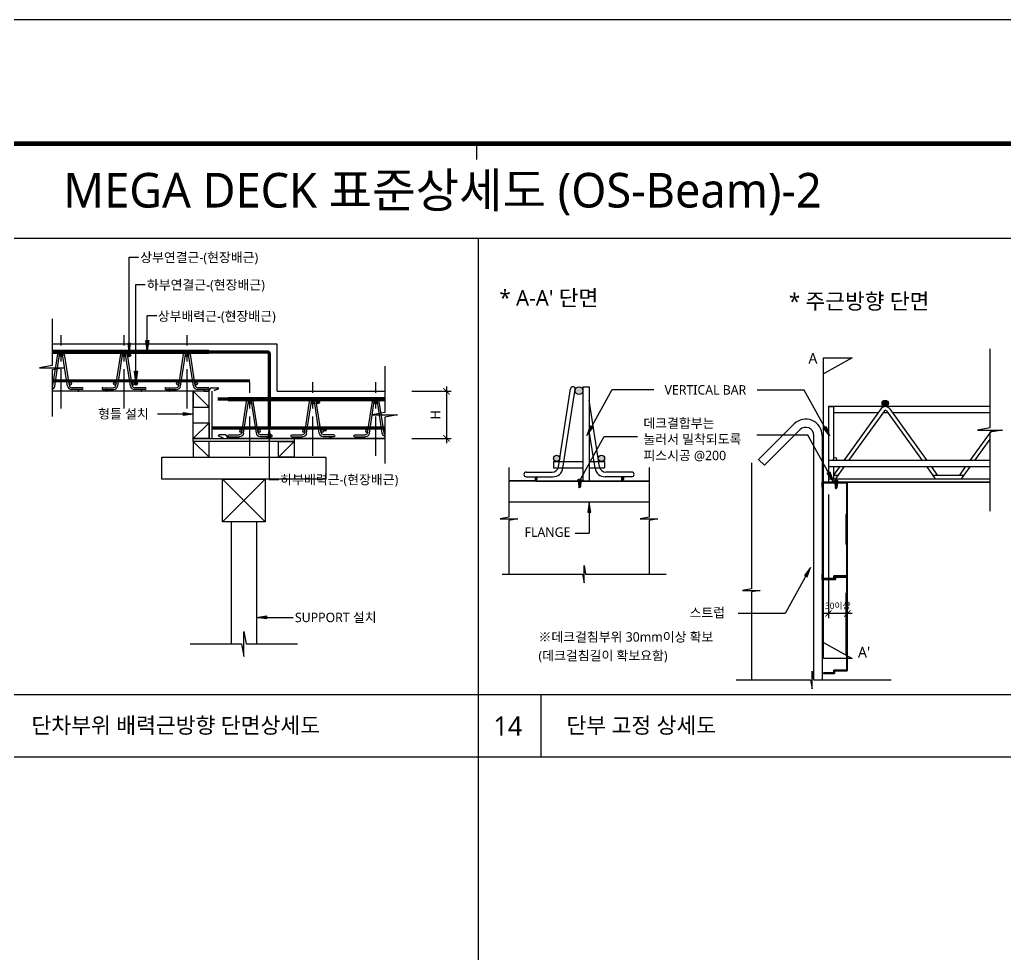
# Model space of a CAD drawing. Extents: x 10983 to 44623, y -18406 to 11294.
# Drawn here: x 21937 to 25069, y -15436 to -12466 of the extents above; entities that cross this region are included whole.
import ezdxf
from ezdxf.enums import TextEntityAlignment as Align

# ---------------------------------------------------------------- set-up
doc = ezdxf.new("R2010")
doc.units = 0
doc.header["$LTSCALE"] = 100
doc.header["$MEASUREMENT"] = 0
doc.header["$PDMODE"] = 3
doc.header["$PDSIZE"] = 10
doc.linetypes.add('CEN', pattern=[62, 60, -1, 0, -1])
doc.linetypes.add('CENTERX2', pattern=[4, 2.5, -0.5, 0.5, -0.5])
doc.layers.get('0').update_dxf_attribs({"linetype": 'CONTINUOUS'})
doc.layers.get('Defpoints').update_dxf_attribs({"color": 165, "linetype": 'CONTINUOUS'})
for name, color, linetype in [('-비콘 단부', 7, 'CONTINUOUS'), ('-상부연결근', 4, 'CONTINUOUS'), ('-하부배력근', 3, 'CONTINUOUS'), ('-하부연결근', 4, 'CONTINUOUS'), ('0-TEXT', 3, 'CONTINUOUS'), ('DECK-CEN', 1, 'CEN'), ('DECK-CON', 2, 'CONTINUOUS'), ('DECK-DIM', 255, 'CONTINUOUS'), ('DECK-LATTICE', 7, 'CONTINUOUS'), ('DECK-MAIN BAR', 2, 'CONTINUOUS'), ('DECK-PG', 4, 'CONTINUOUS'), ('DECK-RC', 251, 'CONTINUOUS'), ('DECK-RC(ETC)', 252, 'CONTINUOUS'), ('DECK-TABLE', 7, 'CONTINUOUS'), ('DECK-TEXT', 7, 'CONTINUOUS'), ('DECK-TITLE TEXT', 3, 'CONTINUOUS'), ('DECK-TRANS', 3, 'CONTINUOUS'), ('form', 7, 'CONTINUOUS'), ('m8 볼트', 120, 'CONTINUOUS')]:
    doc.layers.add(name, color=color, linetype=linetype)
doc.styles.add('SY Panel', font='malgun.ttf')
doc.styles.add('VICON TEXT', font='malgun.ttf')
doc.styles.add('XR-FORM$0$맑은고딕', font='malgun.ttf')
doc.dimstyles.new('STDECK-DIM', dxfattribs={"dimtxt": 35, "dimasz": 20, "dimexe": 15, "dimexo": 40, "dimgap": 10, "dimtad": 1, "dimdec": 0, "dimtxsty": 'SY Panel', "dimblk": 'ARCHTICK', "dimcen": 2.5, "dimdle": 15, "dimclrd": 7, "dimclre": 7, "dimclrt": 6, "dimadec": 0, "dimazin": 0, "dimtfac": 1, "dimtdec": 0, "dimtmove": 0, "dimatfit": 3, "dimldrblk": 'ARCHTICK', "dimfxl": 1, "dimarcsym": 0})

# ---------------------------------------------------------------- blocks, each defined once
blk = doc.blocks.new('_ArchTick')
at = {"color": 0, "linetype": 'ByBlock', "const_width": 0.15}
blk.add_lwpolyline([(-0.5, -0.5), (0.5, 0.5)], dxfattribs=at)
blk = doc.blocks.new('*D568')
at = {"layer": 'DECK-DIM', "color": 7, "linetype": 'ByBlock', "lineweight": -2}
for p, q in [((24506.5, -13975.6), (24506.5, -14368)), ((24566.5, -13998.8), (24566.5, -14368)), ((24581.5, -14353), (24491.5, -14353))]:
    blk.add_line(p, q, dxfattribs=at)
at = {"layer": 'Defpoints', "color": 0, "ltscale": 0.5}
for p in [(24506.5, -13935.6), (24566.5, -13958.8), (24506.5, -14353)]:
    blk.add_point(p, dxfattribs=at)
at = {"layer": 'DECK-DIM', "color": 7, "lineweight": -2, "ltscale": 0.5, "xscale": 20, "yscale": 20, "zscale": 20, "rotation": 180}
blk.add_blockref('_ArchTick', (24506.5, -14353), dxfattribs=at)
at = {"layer": 'DECK-DIM', "color": 7, "lineweight": -2, "ltscale": 0.5, "xscale": 20, "yscale": 20, "zscale": 20}
blk.add_blockref('_ArchTick', (24566.5, -14353), dxfattribs=at)
at = {"layer": 'DECK-DIM', "color": 6, "ltscale": 0.5, "insert": (24536.5, -14329.9), "char_height": 35, "attachment_point": 5, "style": 'SY Panel'}
blk.add_mtext('{\\H0.57143x;30이상}', dxfattribs=at)
blk = doc.blocks.new('OC1-150')
at = {"color": 7}
for p, q in [((48, 154), (8, 154)), ((8, 146), (9, 146)), ((10, 0), (10, 1))]:
    blk.add_line(p, q, dxfattribs=at)
at = {"color": 7, "lineweight": 35, "ltscale": 0.2175}
for p, q in [((8, 146), (8, 154)), ((9, 146), (9, 153))]:
    blk.add_line(p, q, dxfattribs=at)
at = {"color": 7, "lineweight": 35}
for p, q in [((47, 153), (9, 153)), ((47, 5), (47, 153)), ((48, 4), (48, 154)), ((46, 102), (46, 56)), ((47, 54), (47, 104)), ((10, 1), (26.5, 1)), ((10, 0), (27.5, 0))]:
    blk.add_line(p, q, dxfattribs=at)
at = {"color": 7, "lineweight": 35, "ltscale": 0.055902}
for p, q in [((46, 102), (47, 104)), ((47, 54), (46, 56))]:
    blk.add_line(p, q, dxfattribs=at)
at = {"color": 7, "lineweight": 35, "ltscale": 0.16}
for p, q in [((26.5, 5), (47, 5)), ((27.5, 4), (48, 4))]:
    blk.add_line(p, q, dxfattribs=at)
at = {"color": 7, "lineweight": 35, "ltscale": 0.085}
for p, q in [((26.5, 1), (26.5, 5)), ((27.5, 0), (27.5, 4))]:
    blk.add_line(p, q, dxfattribs=at)
blk = doc.blocks.new('OC9-150')
at = {"color": 7, "lineweight": 35}
for p, q in [((0, 38), (0, 20.5)), ((1, 38), (1, 21.5)), ((154, 0), (4, 0)), ((153, 1), (5, 1)), ((29, 1), (129, 1)), ((31, 2), (127, 2)), ((41, 1), (121, 1))]:
    blk.add_line(p, q, dxfattribs=at)
at = {"color": 7}
blk.add_line((1, 38), (0, 38), dxfattribs=at)
at = {"color": 7, "lineweight": 35, "ltscale": 0.435001}
for p, q in [((149, 40), (149, 18.5)), ((150, 39), (150, 19.5))]:
    blk.add_line(p, q, dxfattribs=at)
at = {"color": 7, "lineweight": 35, "ltscale": 0.2175}
for p, q in [((157, 40), (149, 40)), ((157, 39), (150, 39))]:
    blk.add_line(p, q, dxfattribs=at)
at = {"color": 7, "lineweight": 35, "ltscale": 0.025}
blk.add_line((157, 39), (157, 40), dxfattribs=at)
at = {"color": 7, "lineweight": 35, "ltscale": 0.085}
for p, q in [((4, 20.5), (0, 20.5)), ((5, 21.5), (1, 21.5))]:
    blk.add_line(p, q, dxfattribs=at)
at = {"color": 7, "lineweight": 35, "ltscale": 0.16}
for p, q in [((4, 20.5), (4, 0)), ((5, 21.5), (5, 1))]:
    blk.add_line(p, q, dxfattribs=at)
at = {"color": 7, "lineweight": 35, "ltscale": 0.06}
for p, q in [((153, 18.5), (149, 18.5)), ((154, 19.5), (150, 19.5))]:
    blk.add_line(p, q, dxfattribs=at)
at = {"color": 7, "lineweight": 35, "ltscale": 0.210001}
for p, q in [((153, 18.5), (153, 1)), ((154, 19.5), (154, 0))]:
    blk.add_line(p, q, dxfattribs=at)
at = {"color": 7, "lineweight": 35, "ltscale": 0.055902}
for p, q in [((31, 2), (29, 1)), ((129, 1), (127, 2))]:
    blk.add_line(p, q, dxfattribs=at)
blk = doc.blocks.new('*D569')
at = {"layer": 'DECK-DIM', "color": 7, "lineweight": -2}
for p, q in [((23183, -13646.9), (23308, -13646.9)), ((23293, -13631.9), (23293, -13811.9)), ((23183, -13796.9), (23308, -13796.9))]:
    blk.add_line(p, q, dxfattribs=at)
at = {"layer": 'Defpoints', "color": 0, "ltscale": 0.5}
for p in [(23143, -13646.9), (23143, -13796.9), (23293, -13796.9)]:
    blk.add_point(p, dxfattribs=at)
at = {"layer": 'DECK-DIM', "color": 7, "lineweight": -2, "ltscale": 0.5, "xscale": 20, "yscale": 20, "zscale": 20}
for p, rotation in [((23293, -13646.9), 90), ((23293, -13796.9), 270)]:
    blk.add_blockref('_ArchTick', p, dxfattribs=dict(at, rotation=rotation))
at = {"layer": 'DECK-DIM', "color": 6, "ltscale": 0.5, "insert": (23258, -13721.9), "char_height": 30, "attachment_point": 5, "rotation": 90, "style": 'SY Panel'}
blk.add_mtext('H', dxfattribs=at)
blk = doc.blocks.new('TG8')
at = {"layer": 'DECK-MAIN BAR'}
h = blk.add_hatch(color=256, dxfattribs=at)
h.dxf.hatch_style = 1
h.paths.add_polyline_path([(17620.3, 14997.2, 1), (17628.3, 14997.2, 1)])
h.paths.add_polyline_path([(17600, 15088.2, 1), (17590, 15088.2, 1)])
edge = h.paths.add_edge_path()
edge.add_line((17566.5, 15001.1), (17566.5, 14993.3))
edge.add_arc((17565.7, 14997.2), 4, 281.5161, 438.4839)
h = blk.add_hatch(color=256, dxfattribs=at)
h.dxf.hatch_style = 1
h.paths.add_polyline_path([(17820.3, 14997.2, 1), (17828.3, 14997.2, 1)])
h.paths.add_polyline_path([(17761.7, 14997.2, 1), (17769.7, 14997.2, 1)])
h.paths.add_polyline_path([(17800, 15088.2, 1), (17790, 15088.2, 1)])
h = blk.add_hatch(color=256, dxfattribs=at)
h.dxf.hatch_style = 1
h.paths.add_polyline_path([(18020.3, 14997.2, 1), (18028.3, 14997.2, 1)])
h.paths.add_polyline_path([(17961.7, 14997.2, 1), (17969.7, 14997.2, 1)])
h.paths.add_polyline_path([(18000, 15088.2, 1), (17990, 15088.2, 1)])
at = {"layer": 'DECK-CEN', "linetype": 'CENTERX2', "ltscale": 0.5}
for p, q in [((17595, 14918.3), (17595, 15151.8)), ((17795, 14918.3), (17795, 15151.8)), ((17995, 14918.3), (17995, 15151.8))]:
    blk.add_line(p, q, dxfattribs=at)
at = {"layer": 'DECK-LATTICE', "ltscale": 0.5}
for p, q in [((18064.4, 15103.2), (17566.5, 15103.2)), ((18064.4, 15093.2), (17566.5, 15093.2)), ((17568.9, 14991.4), (17584.3, 15090.7)), ((17574.7, 14989.7), (17590.2, 15090.1)), ((17615.3, 14989.7), (17599.8, 15090.1)), ((17621.1, 14991.4), (17605.7, 15090.7)), ((17768.9, 14991.4), (17784.3, 15090.7)), ((17774.7, 14989.7), (17790.2, 15090.1)), ((17815.3, 14989.7), (17799.8, 15090.1)), ((17821.1, 14991.4), (17805.7, 15090.7)), ((17968.9, 14991.4), (17984.3, 15090.7)), ((17974.7, 14989.7), (17990.2, 15090.1)), ((18015.3, 14989.7), (17999.8, 15090.1)), ((18021.1, 14991.4), (18005.7, 15090.7)), ((17662, 14978.7), (17628.2, 14978.7)), ((17662, 14984.7), (17629.1, 14984.7)), ((17728, 14984.7), (17761, 14984.7)), ((17728, 14978.7), (17761.8, 14978.7)), ((17862, 14978.7), (17828.2, 14978.7)), ((17862, 14984.7), (17829.1, 14984.7)), ((17928, 14984.7), (17961, 14984.7)), ((17928, 14978.7), (17961.8, 14978.7)), ((18062, 14978.7), (18028.2, 14978.7)), ((18062, 14984.7), (18029.1, 14984.7))]:
    blk.add_line(p, q, dxfattribs=at)
for centre, radius, start, end in [((17587.2, 15090.2), 3.01, 349.5852, 169.9415), ((17602.8, 15090.2), 3.01, 10.0585, 190.4148), ((17787.2, 15090.2), 3.01, 349.5852, 169.9415), ((17802.8, 15090.2), 3.01, 10.0585, 190.4148), ((17987.2, 15090.2), 3.01, 349.5852, 169.9415), ((18002.8, 15090.2), 3.01, 10.0585, 190.4148), ((17561, 14992.7), 8, 314.1038, 351.1777), ((17561.8, 14991.7), 13, 291.2463, 351.1777), ((17628.2, 14991.7), 13, 188.8223, 270), ((17629.1, 14992.7), 8, 188.8223, 270), ((17662, 14981.7), 3, 270, 90), ((17728, 14981.7), 3, 90, 270), ((17761, 14992.7), 8, 270, 351.1777), ((17761.8, 14991.7), 13, 270, 351.1777), ((17828.2, 14991.7), 13, 188.8223, 270), ((17829.1, 14992.7), 8, 188.8223, 270), ((17862, 14981.7), 3, 270, 90), ((17928, 14981.7), 3, 90, 270), ((17961, 14992.7), 8, 270, 351.1777), ((17961.8, 14991.7), 13, 270, 351.1777), ((18028.2, 14991.7), 13, 188.8223, 270), ((18029.1, 14992.7), 8, 188.8223, 270), ((18062, 14981.7), 3, 270, 90)]:
    blk.add_arc(centre, radius, start, end, dxfattribs=at)
at = {"layer": 'DECK-MAIN BAR', "ltscale": 0.5}
for centre, radius in [((17595, 15088.2), 5), ((17795, 15088.2), 5), ((17995, 15088.2), 5), ((17624.3, 14997.2), 4), ((17765.7, 14997.2), 4), ((17824.3, 14997.2), 4), ((17965.7, 14997.2), 4), ((18024.3, 14997.2), 4)]:
    blk.add_circle(centre, radius, dxfattribs=at)
blk.add_arc((17565.7, 14997.2), 4, 281.5161, 78.4839, dxfattribs=at)
at = {"layer": 'DECK-PG', "ltscale": 0.5}
for p, q in [((17649.3, 14973.7), (17566.5, 14973.7)), ((17649.5, 14973.2), (17566.5, 14973.2)), ((17739.5, 14973.2), (17650.5, 14973.2)), ((17739.3, 14973.7), (17650.8, 14973.7)), ((17849.5, 14973.2), (17740.5, 14973.2)), ((17849.3, 14973.7), (17740.8, 14973.7)), ((17939.5, 14973.2), (17850.5, 14973.2)), ((17939.3, 14973.7), (17850.8, 14973.7)), ((18049.5, 14973.2), (17940.5, 14973.2)), ((18049.3, 14973.7), (17940.8, 14973.7))]:
    blk.add_line(p, q, dxfattribs=at)
at = {"layer": 'DECK-PG'}
for p, q in [((17648.5, 14977.7), (17648.5, 14975.2)), ((17649, 14975.2), (17649, 14977.7)), ((17649.5, 14977.7), (17649.5, 14973.9)), ((17649.5, 14975.2), (17649.5, 14977.2)), ((17650, 14977.7), (17650, 14973.7)), ((17650.5, 14973.9), (17650.5, 14977.7)), ((17738.5, 14977.7), (17738.5, 14975.2)), ((17739, 14975.2), (17739, 14977.7)), ((17739.5, 14977.7), (17739.5, 14973.9)), ((17739.5, 14975.2), (17739.5, 14977.2)), ((17740, 14977.7), (17740, 14973.7)), ((17740.5, 14973.9), (17740.5, 14977.7)), ((17848.5, 14977.7), (17848.5, 14975.2)), ((17849, 14975.2), (17849, 14977.7)), ((17849.5, 14977.7), (17849.5, 14973.9)), ((17849.5, 14975.2), (17849.5, 14977.2)), ((17850, 14977.7), (17850, 14973.7)), ((17850.5, 14973.9), (17850.5, 14977.7)), ((17938.5, 14977.7), (17938.5, 14975.2)), ((17939, 14975.2), (17939, 14977.7)), ((17939.5, 14977.7), (17939.5, 14973.9)), ((17939.5, 14975.2), (17939.5, 14977.2)), ((17940, 14977.7), (17940, 14973.7)), ((17940.5, 14973.9), (17940.5, 14977.7)), ((18048.5, 14977.7), (18048.5, 14975.2)), ((18049, 14975.2), (18049, 14977.7)), ((18049.5, 14977.7), (18049.5, 14973.9)), ((18049.5, 14975.2), (18049.5, 14977.2)), ((18050, 14977.7), (18050, 14973.7)), ((18050.5, 14973.9), (18050.5, 14977.7)), ((18050.5, 14973.2), (18064.4, 14973.2)), ((18050.8, 14973.7), (18064.4, 14973.7)), ((18065.4, 14974.2), (18070.6, 14983.9)), ((18065.8, 14974), (18071.1, 14983.7)), ((18071.9, 14984.7), (18092.6, 14984.7)), ((18071.9, 14984.2), (18092.6, 14984.2)), ((18093.3, 14980.4), (18079.9, 14975.5)), ((18093.1, 14980.3), (18079.9, 14975.5)), ((18093.4, 14979.9), (18080.1, 14975))]:
    blk.add_line(p, q, dxfattribs=at)
for centre, radius, start, end in [((17649.5, 14977.7), 1, 0, 180), ((17649.5, 14977.7), 1, 0, 180), ((17649, 14975.2), 0.5, 180, 0), ((17649.5, 14977.7), 0.5, 0, 180), ((17649.3, 14973.9), 0.25, 270, 0), ((17649.5, 14973.7), 0.5, 270, 0), ((17650.5, 14973.7), 0.5, 180, 270), ((17650.8, 14973.9), 0.25, 180, 270), ((17739.5, 14977.7), 1, 0, 180), ((17739.5, 14977.7), 1, 0, 180), ((17739, 14975.2), 0.5, 180, 0), ((17739.5, 14977.7), 0.5, 0, 180), ((17739.3, 14973.9), 0.25, 270, 0), ((17739.5, 14973.7), 0.5, 270, 0), ((17740.5, 14973.7), 0.5, 180, 270), ((17740.8, 14973.9), 0.25, 180, 270), ((17849.5, 14977.7), 1, 0, 180), ((17849.5, 14977.7), 1, 0, 180), ((17849, 14975.2), 0.5, 180, 0), ((17849.5, 14977.7), 0.5, 0, 180), ((17849.3, 14973.9), 0.25, 270, 0), ((17849.5, 14973.7), 0.5, 270, 0), ((17850.5, 14973.7), 0.5, 180, 270), ((17850.8, 14973.9), 0.25, 180, 270), ((17939.5, 14977.7), 1, 0, 180), ((17939.5, 14977.7), 1, 0, 180), ((17939, 14975.2), 0.5, 180, 0), ((17939.5, 14977.7), 0.5, 0, 180), ((17939.3, 14973.9), 0.25, 270, 0), ((17939.5, 14973.7), 0.5, 270, 0), ((17940.5, 14973.7), 0.5, 180, 270), ((17940.8, 14973.9), 0.25, 180, 270), ((18049.5, 14977.7), 1, 0, 180), ((18049.5, 14977.7), 1, 0, 180), ((18049, 14975.2), 0.5, 180, 0), ((18049.5, 14977.7), 0.5, 0, 180), ((18049.3, 14973.9), 0.25, 270, 0), ((18049.5, 14973.7), 0.5, 270, 0), ((18050.5, 14973.7), 0.5, 180, 270), ((18050.8, 14973.9), 0.25, 180, 270), ((18064.4, 14974.7), 1.05, 270, 331.3895), ((18064.4, 14974.7), 1.55, 270, 331.3895), ((18071.9, 14983.2), 1.46, 90, 151.3895), ((18071.9, 14983.2), 0.955, 90, 151.3895), ((18092.6, 14982.2), 2.46, 290, 90), ((18092.6, 14982.2), 1.96, 290, 90)]:
    blk.add_arc(centre, radius, start, end, dxfattribs=at)

msp = doc.modelspace()

# ---------------------------------------------------------------- hatches: boundary and pattern name
at = {"layer": '-상부연결근', "linetype": 'ByBlock'}
h = msp.add_hatch(color=0, dxfattribs=at)
h.paths.add_polyline_path([(22289.3, -13495.8), (22284.6, -13495.8), (22284.6, -13527.2)])
h.paths.add_polyline_path([(22284.6, -13495.8), (22279.9, -13495.8), (22284.6, -13527.2)])
at = {"layer": '-상부연결근'}
h = msp.add_hatch(color=256, dxfattribs=at)
h.dxf.hatch_style = 1
h.paths.add_polyline_path([(22289.6, -13532.2, 1), (22279.6, -13532.2, 1)])
h = msp.add_hatch(color=256, dxfattribs=at)
h.dxf.hatch_style = 1
h.paths.add_polyline_path([(22889.6, -13681.9, 1), (22879.6, -13681.9, 1)])
at = {"layer": '-하부배력근', "linetype": 'ByBlock'}
h = msp.add_hatch(color=0, dxfattribs=at)
h.paths.add_polyline_path([(22725.1, -13795.3), (22729.8, -13795.3), (22729.8, -13763.9)])
h.paths.add_polyline_path([(22729.8, -13795.3), (22734.5, -13795.3), (22729.8, -13763.9)])
at = {"layer": '-하부연결근', "linetype": 'ByBlock'}
h = msp.add_hatch(color=0, dxfattribs=at)
h.paths.add_polyline_path([(22305.9, -13614.2), (22305.9, -13582.8), (22301.2, -13582.8)])
h.paths.add_polyline_path([(22305.9, -13614.2), (22310.6, -13582.8), (22305.9, -13582.8)])
at = {"layer": '-하부연결근'}
h = msp.add_hatch(color=256, dxfattribs=at)
h.dxf.hatch_style = 1
h.paths.add_polyline_path([(22310.9, -13622.9, 1), (22300.9, -13622.9, 1)])
h = msp.add_hatch(color=256, dxfattribs=at)
h.dxf.hatch_style = 1
h.paths.add_polyline_path([(22910.9, -13768.9, 1), (22900.9, -13768.9, 1)])
at = {"linetype": 'ByBlock'}
h = msp.add_hatch(color=256, dxfattribs=at)
h.paths.add_polyline_path([(22337.5, -13485.8), (22342.2, -13485.8), (22342.2, -13517.2)])
h.paths.add_polyline_path([(22342.2, -13485.8), (22346.9, -13485.8), (22342.2, -13517.2)])
h = msp.add_hatch(color=256, dxfattribs=at)
h.paths.add_polyline_path([(22457, -13724.5), (22457, -13719.8), (22488.4, -13719.8)])
h.paths.add_polyline_path([(22457, -13719.8), (22457, -13715.1), (22488.4, -13719.8)])
h = msp.add_hatch(color=256, dxfattribs=at)
h.paths.add_polyline_path([(23738.6, -13787.7), (23753.9, -13760.2), (23758, -13762.5)])
h.paths.add_polyline_path([(23738.6, -13787.7), (23749.7, -13758), (23753.9, -13760.2)])
h = msp.add_hatch(color=256, dxfattribs=at)
h.paths.add_polyline_path([(24510.3, -13789), (24495, -13761.5), (24490.9, -13763.8)])
h.paths.add_polyline_path([(24510.3, -13789), (24499.1, -13759.2), (24495, -13761.5)])
h = msp.add_hatch(color=256, dxfattribs=at)
h.paths.add_polyline_path([(24522.1, -13932.7), (24506.8, -13905.2), (24502.7, -13907.5)])
h.paths.add_polyline_path([(24522.1, -13932.7), (24511, -13902.9), (24506.8, -13905.2)])
h = msp.add_hatch(color=256, dxfattribs=at)
h.paths.add_polyline_path([(23746.6, -13999.4), (23746.6, -14030.8), (23741.9, -14030.8)])
h.paths.add_polyline_path([(23746.6, -13999.4), (23751.4, -14030.8), (23746.6, -14030.8)])
h = msp.add_hatch(color=256, dxfattribs=at)
h.paths.add_polyline_path([(24449.7, -14207.2), (24434.5, -14234.7), (24430.3, -14232.4)])
h.paths.add_polyline_path([(24449.7, -14207.2), (24438.6, -14237), (24434.5, -14234.7)])
h = msp.add_hatch(color=256, dxfattribs=at)
h.paths.add_polyline_path([(22720.8, -14361), (22720.8, -14365.7), (22689.3, -14365.7)])
h.paths.add_polyline_path([(22720.8, -14365.7), (22720.8, -14370.4), (22689.3, -14365.7)])
at = {"layer": 'DECK-MAIN BAR', "ltscale": 0.5}
h = msp.add_hatch(color=2, dxfattribs=at)
h.dxf.hatch_style = 1
h.paths.add_polyline_path([(23726.5, -13645.2, 1), (23701.5, -13645.2, 1)])
h.paths.add_polyline_path([(23652.7, -13860.6, 0.009413), (23652.8, -13860.2, 1), (23632.8, -13860.2, 0.873221), (23652.4, -13862.9)])
h.paths.add_polyline_path([(23775.3, -13860.2, 0.009413), (23775.3, -13860.6), (23775.6, -13862.9, 0.873221), (23795.3, -13860.2, 1)])
at = {"layer": 'DECK-TRANS', "ltscale": 0.5}
h = msp.add_hatch(color=3, dxfattribs=at)
h.dxf.hatch_style = 1
h.paths.add_polyline_path([(24697, -13685.6, 1), (24677, -13685.6, 0.399881), (24686.5, -13695.6), (24687.5, -13695.6, 0.399881)])

# ---------------------------------------------------------------- linework, layer by layer
at = {"layer": '-비콘 단부', "color": 116, "ltscale": 0.5}
msp.add_circle((24527.5, -13862.6), 5, dxfattribs=at)
at = {"layer": '-상부연결근', "color": 0, "linetype": 'ByBlock'}
for p, q in [((22284.6, -13220.8), (22314.6, -13220.8)), ((22284.6, -13527.2), (22284.6, -13220.8))]:
    msp.add_line(p, q, dxfattribs=at)
msp.add_lwpolyline([(22289.3, -13495.8), (22279.9, -13495.8), (22284.6, -13527.2), (22289.3, -13495.8)], dxfattribs=at)
at = {"layer": '-상부연결근'}
for centre in [(22284.6, -13532.2), (22884.6, -13681.9)]:
    msp.add_circle(centre, 5, dxfattribs=at)
at = {"layer": '-하부배력근', "color": 0, "linetype": 'ByBlock'}
for p, q in [((22729.8, -13763.9), (22729.8, -13927.1)), ((22729.8, -13927.1), (22759.8, -13927.1))]:
    msp.add_line(p, q, dxfattribs=at)
at = {"layer": '-하부배력근', "ltscale": 0.5, "const_width": 10}
for points in [[(22040, -13614.2), (22668.4, -13614.2)], [(22548.4, -13763.9), (23096.9, -13763.9)]]:
    msp.add_lwpolyline(points, dxfattribs=at)
at = {"layer": '-하부배력근', "color": 0, "linetype": 'ByBlock'}
msp.add_lwpolyline([(22725.1, -13795.3), (22734.5, -13795.3), (22729.8, -13763.9), (22725.1, -13795.3)], dxfattribs=at)
at = {"layer": '-하부연결근', "color": 0, "linetype": 'ByBlock'}
for p, q in [((22305.9, -13308), (22335.9, -13308)), ((22305.9, -13617.9), (22305.9, -13308))]:
    msp.add_line(p, q, dxfattribs=at)
msp.add_lwpolyline([(22301.2, -13582.8), (22310.6, -13582.8), (22305.9, -13617.9), (22301.2, -13582.8)], dxfattribs=at)
at = {"layer": '-하부연결근'}
for centre in [(22305.9, -13622.9), (22905.9, -13768.9)]:
    msp.add_circle(centre, 5, dxfattribs=at)
at = {"linetype": 'ByBlock'}
for p, q in [((22342.2, -13517.2), (22342.2, -13407.6)), ((22372.2, -13407.6), (22342.2, -13407.6)), ((23738.6, -13787.7), (23819.6, -13641.8)), ((24510.3, -13789), (24429.3, -13643.1)), ((23716.2, -13931.2), (23794.1, -13790.8)), ((24522.1, -13932.7), (24441.1, -13786.8)), ((23746.6, -13999.4), (23746.6, -14097.7)), ((23702.3, -14097.7), (23746.6, -14097.7)), ((24449.7, -14207.2), (24368.8, -14353.1))]:
    msp.add_line(p, q, dxfattribs=at)
for p, q in [((24491.3, -14496.6), (24491.3, -13540.6)), ((24491.3, -13540.6), (24582.4, -13540.6)), ((24582.4, -13540.6), (24491.3, -13591.6)), ((24491.3, -14445.6), (24582.4, -14496.6)), ((24582.4, -14496.6), (24491.3, -14496.6))]:
    msp.add_line(p, q)
at = {"ltscale": 0.5}
for p, q in [((23819.6, -13641.8), (23951.4, -13641.8)), ((24429.3, -13643.1), (24280.3, -13643.1)), ((23794.1, -13790.8), (23899.9, -13790.8)), ((24441.1, -13786.8), (24279.1, -13786.8)), ((24368.8, -14353.1), (24219.7, -14353.1))]:
    msp.add_line(p, q, dxfattribs=at)
at = {"linetype": 'ByBlock'}
for points in [[(22337.5, -13485.8), (22346.9, -13485.8), (22342.2, -13517.2), (22337.5, -13485.8)], [(22457, -13724.5), (22457, -13715.1), (22488.4, -13719.8), (22457, -13724.5)], [(23758, -13762.5), (23749.7, -13758), (23738.6, -13787.7), (23758, -13762.5)], [(24490.9, -13763.8), (24499.1, -13759.2), (24510.3, -13789), (24490.9, -13763.8)], [(24502.7, -13907.5), (24511, -13902.9), (24522.1, -13932.7), (24502.7, -13907.5)], [(23741.9, -14030.8), (23751.4, -14030.8), (23746.6, -13999.4), (23741.9, -14030.8)], [(24430.3, -14232.4), (24438.6, -14237), (24449.7, -14207.2), (24430.3, -14232.4)], [(22720.8, -14361), (22720.8, -14370.4), (22689.3, -14365.7), (22720.8, -14361)]]:
    msp.add_lwpolyline(points, dxfattribs=at)
at = {"layer": 'DECK-CON'}
for p, q in [((22754.8, -13497.2), (22040, -13497.2)), ((22754.8, -13646.9), (22754.8, -13497.2)), ((22754.8, -13646.9), (23096.9, -13646.9)), ((23936.5, -13932.7), (23491.5, -13932.7)), ((23936.5, -13999.4), (23491.5, -13999.4))]:
    msp.add_line(p, q, dxfattribs=at)
for points in [[(22040, -13417.2), (22040, -13565.2), (22000, -13572.2), (22080, -13572.2), (22040, -13579.2), (22040, -13727.2)], [(23096.9, -13566.9), (23096.9, -13714.9), (23056.9, -13721.9), (23136.9, -13721.9), (23096.9, -13728.9), (23096.9, -13876.9)], [(22478.6, -14450.1), (22641.8, -14450.1), (22648.8, -14490.1), (22648.8, -14410.1), (22655.9, -14450.1), (22819.1, -14450.1)]]:
    msp.add_lwpolyline(points, dxfattribs=at)
at = {"layer": 'DECK-CON', "elevation": 0}
msp.add_lwpolyline([(25019.8, -13512), (25019.8, -13763.1), (24979.8, -13770.2), (25059.8, -13770.2), (25019.8, -13777.2), (25019.8, -14028.2)], dxfattribs=at)
at = {"layer": 'DECK-CON', "linetype": 'ByBlock'}
for points in [[(23491.5, -13889), (23491.5, -14047.7), (23463.7, -14052.5), (23519.3, -14052.5), (23491.5, -14057.4), (23491.5, -14228.3)], [(23936.5, -13889), (23936.5, -14047.7), (23908.7, -14052.5), (23964.3, -14052.5), (23936.5, -14057.4), (23936.5, -14228.3)], [(24261.8, -13874.3), (24261.8, -14274.9), (24234, -14279.8), (24289.6, -14279.8), (24261.8, -14284.7), (24261.8, -14564.6)], [(23470, -14228.3), (23725.3, -14228.3), (23730.2, -14256.1), (23730.2, -14200.5), (23735.1, -14228.3), (23990.8, -14228.3)], [(24213, -14564.6), (24449.8, -14564.6), (24454.7, -14592.4), (24454.7, -14536.9), (24459.6, -14564.6), (24705.7, -14564.6)]]:
    msp.add_lwpolyline(points, dxfattribs=at)
at = {"layer": 'DECK-LATTICE', "ltscale": 0.5}
for p, q in [((23648.6, -13887), (23687.2, -13638.9)), ((23663.1, -13891.4), (23702.1, -13640.5)), ((23726.5, -13632.7), (23746.5, -13632.7)), ((23726.5, -13632.7), (23726.5, -13931.4)), ((23746.5, -13632.7), (23746.5, -13931.4)), ((23779.4, -13887), (23746.5, -13675.3)), ((25019.8, -13695.6), (24506.5, -13695.6)), ((24664.8, -13715.6), (24522.5, -13715.6)), ((24674.4, -13702.3), (24555.6, -13867.6)), ((24684.2, -13709.3), (24570.3, -13867.6)), ((24695.2, -13715.6), (24679.6, -13715.6)), ((24690.7, -13709.3), (24804.5, -13867.6)), ((24700.4, -13702.3), (24819.2, -13867.6)), ((25019.8, -13715.6), (24710, -13715.6)), ((23764.9, -13891.4), (23746.5, -13773.1)), ((25025.6, -13770.2), (24955.6, -13867.6)), ((25040.4, -13770.2), (25037.6, -13774.1)), ((25019.8, -13798.8), (24970.3, -13867.6)), ((23632.8, -13870.2), (23726.5, -13870.2)), ((23632.8, -13870.2), (23632.8, -13890.2)), ((23746.5, -13870.2), (23795.3, -13870.2)), ((23795.3, -13870.2), (23795.3, -13890.2)), ((25019.8, -13867.6), (24506.5, -13867.6)), ((23546.5, -13903.9), (23628.9, -13903.9)), ((23632.8, -13890.2), (23726.5, -13890.2)), ((23746.5, -13890.2), (23795.3, -13890.2)), ((23881.5, -13903.9), (23799.1, -13903.9)), ((25019.8, -13887.6), (24506.5, -13887.6)), ((24541.2, -13887.6), (24522.5, -13913.6)), ((24556, -13887.6), (24528.7, -13925.6)), ((24818.8, -13887.6), (24846.2, -13925.6)), ((24833.6, -13887.6), (24852.3, -13913.6)), ((24941.2, -13887.6), (24922.5, -13913.6)), ((24956, -13887.6), (24928.7, -13925.6)), ((23546.5, -13918.9), (23631, -13918.9)), ((23726.5, -13931.4), (23746.5, -13931.4)), ((23881.5, -13918.9), (23797, -13918.9)), ((24522.5, -13913.6), (24537.3, -13913.6)), ((24837.6, -13913.6), (24937.3, -13913.6)), ((24846.2, -13925.6), (24928.7, -13925.6))]:
    msp.add_line(p, q, dxfattribs=at)
at = {"layer": 'DECK-LATTICE', "linetype": 'ByBlock'}
for p, q in [((24506.5, -13695.6), (24506.5, -13925.6)), ((24506.5, -13695.6), (24522.5, -13695.6)), ((24522.5, -13695.6), (24522.5, -13867.6)), ((24522.5, -13887.6), (24522.5, -13925.6)), ((24506.5, -13925.6), (24528.7, -13925.6))]:
    msp.add_line(p, q, dxfattribs=at)
at = {"layer": 'DECK-LATTICE', "ltscale": 0.5}
for centre, radius, start, end in [((23694.6, -13640.2), 7.53, 349.5852, 169.9415), ((24687.4, -13711.6), 16, 35.7097, 144.2903), ((24687.4, -13711.6), 4, 35.7097, 144.2903), ((23546.5, -13911.4), 7.5, 90, 270), ((23628.9, -13883.9), 20, 270, 351.1777), ((23631, -13886.4), 32.5, 270, 351.1777), ((23797, -13886.4), 32.5, 188.8223, 270), ((23799.1, -13883.9), 20, 188.8223, 270), ((23881.5, -13911.4), 7.5, 270, 90)]:
    msp.add_arc(centre, radius, start, end, dxfattribs=at)
at = {"layer": 'DECK-MAIN BAR', "ltscale": 0.5}
for centre, radius in [((23714, -13645.2), 12.5), ((23642.8, -13860.2), 10), ((23785.3, -13860.2), 10)]:
    msp.add_circle(centre, radius, dxfattribs=at)
at = {"layer": 'DECK-PG'}
for p, q in [((23574.6, -13931.4), (23491.5, -13931.4)), ((23575.3, -13932.7), (23491.5, -13932.7)), ((23575.3, -13930.8), (23575.3, -13921.4)), ((23576.5, -13921.4), (23576.5, -13931.4)), ((23577.8, -13921.5), (23577.8, -13930.8)), ((23577.8, -13927.7), (23577.8, -13922.7)), ((23579, -13927.7), (23579, -13921.4)), ((23580.3, -13921.4), (23580.3, -13927.7)), ((23850.3, -13930.8), (23850.3, -13921.4)), ((23851.5, -13921.4), (23851.5, -13931.4)), ((23852.8, -13921.5), (23852.8, -13930.8)), ((23852.8, -13927.7), (23852.8, -13922.7)), ((23854, -13927.7), (23854, -13921.4)), ((23855.3, -13921.4), (23855.3, -13927.7))]:
    msp.add_line(p, q, dxfattribs=at)
at = {"layer": 'DECK-PG', "ltscale": 0.5}
for p, q in [((23577.8, -13932.7), (23850.3, -13932.7)), ((23578.4, -13931.4), (23849.6, -13931.4)), ((23852.8, -13932.7), (23936.5, -13932.7)), ((23853.4, -13931.4), (23936.5, -13931.4)), ((24506.5, -13925.6), (24506.5, -13935.6)), ((24506.5, -13934.6), (25019.8, -13934.6)), ((24506.5, -13935.6), (25019.8, -13935.6)), ((24522.5, -13925.6), (25019.8, -13925.6))]:
    msp.add_line(p, q, dxfattribs=at)
at = {"layer": 'DECK-PG'}
for centre, radius, start, end in [((23574.6, -13930.8), 0.625, 270, 0), ((23577.8, -13921.4), 2.5, 0, 180), ((23577.8, -13921.4), 2.5, 0, 180), ((23575.3, -13931.4), 1.25, 270, 0), ((23577.8, -13921.4), 1.25, 0, 180), ((23577.8, -13931.4), 1.25, 180, 270), ((23579, -13927.7), 1.25, 180, 0), ((23578.4, -13930.8), 0.625, 180, 270), ((23849.6, -13930.8), 0.625, 270, 0), ((23852.8, -13921.4), 2.5, 0, 180), ((23852.8, -13921.4), 2.5, 0, 180), ((23850.3, -13931.4), 1.25, 270, 0), ((23852.8, -13921.4), 1.25, 0, 180), ((23852.8, -13931.4), 1.25, 180, 270), ((23854, -13927.7), 1.25, 180, 0), ((23853.4, -13930.8), 0.625, 180, 270)]:
    msp.add_arc(centre, radius, start, end, dxfattribs=at)
at = {"layer": 'DECK-RC', "color": 1}
for p, q in [((24284.6, -13864), (24397.7, -13750.8)), ((24416.1, -13769.2), (24303, -13882.4)), ((24460.5, -14564.6), (24460.5, -13787.6)), ((24486.5, -13787.6), (24486.5, -14564.6)), ((24303, -13882.4), (24284.6, -13864))]:
    msp.add_line(p, q, dxfattribs=at)
for radius in [52, 26]:
    msp.add_arc((24434.5, -13787.6), radius, 0, 135, dxfattribs=at)
at = {"layer": 'DECK-RC(ETC)'}
for p, q in [((22488.4, -13647.2), (22538.4, -13697.2)), ((22488.4, -13796.9), (22488.4, -13647.2)), ((22538.4, -13796.9), (22538.4, -13647.2)), ((22548.4, -13796.9), (22548.4, -13647.2)), ((22488.4, -13796.9), (22538.4, -13746.9)), ((22488.4, -13806.9), (22538.4, -13856.9)), ((22809.2, -13806.9), (22759.2, -13856.9)), ((22581.3, -13926.9), (22716.3, -14061.9)), ((22716.3, -13926.9), (22581.3, -14061.9)), ((22608.3, -14061.9), (22608.3, -14450.1)), ((22689.3, -14061.9), (22689.3, -14450.1))]:
    msp.add_line(p, q, dxfattribs=at)
for points in [[(22488.4, -13697.2), (22538.4, -13697.2), (22538.4, -13647.2), (22488.4, -13647.2)], [(22488.4, -13746.9), (22538.4, -13746.9), (22538.4, -13796.9), (22488.4, -13796.9)], [(22488.4, -13796.9), (22809.2, -13796.9), (22809.2, -13806.9), (22488.4, -13806.9)], [(22488.4, -13856.9), (22538.4, -13856.9), (22538.4, -13806.9), (22488.4, -13806.9)], [(22809.2, -13856.9), (22759.2, -13856.9), (22759.2, -13806.9), (22809.2, -13806.9)], [(22388.4, -13856.9), (22909.2, -13856.9), (22909.2, -13926.9), (22388.4, -13926.9)], [(22581.3, -13926.9), (22716.3, -13926.9), (22716.3, -14061.9), (22581.3, -14061.9)]]:
    msp.add_lwpolyline(points, close=True, dxfattribs=at)
at = {"layer": 'DECK-TABLE', "ltscale": 0.5}
for p, q in [((23393.2, -13160.3), (23393.2, -18110.3)), ((23593.2, -14610.3), (23593.2, -14810.3)), ((26793.2, -14810.3), (19993.2, -14810.3))]:
    msp.add_line(p, q, dxfattribs=at)
at = {"layer": 'DECK-TABLE', "linetype": 'ByBlock'}
msp.add_line((19993.2, -14610.3), (26793.2, -14610.3), dxfattribs=at)
at = {"layer": 'DECK-TABLE', "ltscale": 0.5}
msp.add_lwpolyline([(19993.2, -13160.3), (26793.2, -13160.3), (26793.2, -18110.3), (19993.2, -18110.3)], close=True, dxfattribs=at)
at = {"layer": 'DECK-TEXT'}
for p, q in [((22488.4, -13719.8), (22374.4, -13719.8)), ((22689.3, -14365.7), (22805.8, -14365.7))]:
    msp.add_line(p, q, dxfattribs=at)
at = {"layer": 'DECK-TRANS', "const_width": 10}
msp.add_lwpolyline([(22040, -13522.2), (22724.8, -13522.2, -0.414214), (22729.8, -13527.2), (22729.8, -13765.4)], format="xyb", dxfattribs=at)
msp.add_lwpolyline([(23096.9, -13671.9), (22565.7, -13671.9)], dxfattribs=at)
at = {"layer": 'DECK-TRANS', "ltscale": 0.5}
msp.add_circle((24687, -13685.6), 10, dxfattribs=at)
at = {"layer": 'Defpoints'}
msp.add_lwpolyline([(19470.6, -18406.4), (27880.6, -18406.4), (27880.6, -12466.3), (19470.6, -12466.3)], close=True, dxfattribs=at)
at = {"layer": 'form', "color": 30}
msp.add_line((23388.1, -12860.3), (23388.1, -12910.3), dxfattribs=at)
at = {"layer": 'form', "color": 30, "const_width": 14.2}
msp.add_lwpolyline([(19761.2, -12860.3), (19761.2, -18178.5), (27714.9, -18178.5), (27714.9, -12860.3)], close=True, dxfattribs=at)
at = {"layer": 'm8 볼트'}
for p, q in [((23709, -13931.4), (23713.2, -13931.4)), ((23723, -13931.4), (23709, -13931.4)), ((23711.8, -13931.4), (23713.3, -13950.3)), ((23712.1, -13935.1), (23720.2, -13931.4)), ((23712.4, -13939), (23719.9, -13935.2)), ((23713.2, -13931.4), (23718.8, -13931.4)), ((23716, -13931.4), (23716, -13926)), ((23720.2, -13931.4), (23718.8, -13950.3)), ((24523.8, -13934.6), (24528, -13934.6)), ((24537.8, -13934.6), (24523.8, -13934.6)), ((24526.6, -13934.6), (24528.1, -13953.5)), ((24526.9, -13938.3), (24535, -13934.6)), ((24528, -13934.6), (24533.6, -13934.6)), ((24530.8, -13934.6), (24530.8, -13929.2)), ((24535, -13934.6), (24533.6, -13953.5)), ((23712.7, -13942.8), (23719.6, -13939)), ((23713, -13946.6), (23719.3, -13942.8)), ((23713.3, -13950.3), (23719, -13946.6)), ((23718.8, -13950.3), (23713.3, -13950.3)), ((23716, -13953.8), (23713.3, -13950.3)), ((23716, -13953.8), (23718.8, -13950.3)), ((24527.2, -13942.2), (24534.7, -13938.4)), ((24527.5, -13946), (24534.4, -13942.2)), ((24527.8, -13949.7), (24534.1, -13946)), ((24528.1, -13953.5), (24533.8, -13949.7)), ((24533.6, -13953.5), (24528.1, -13953.5)), ((24530.8, -13957), (24528.1, -13953.5)), ((24530.8, -13957), (24533.6, -13953.5))]:
    msp.add_line(p, q, dxfattribs=at)
for points in [[(23709, -13931.4, -0.78), (23723, -13931.4, -1.282051)], [(24523.8, -13934.6, -0.78), (24537.8, -13934.6, -1.282051)]]:
    msp.add_lwpolyline(points, format="xyb", dxfattribs=at)

# ---------------------------------------------------------------- block references
at = {"xscale": 2, "yscale": 2, "zscale": 2}
msp.add_blockref('OC1-150', (24470.5, -14243.6), dxfattribs=at)
at = {"xscale": 2, "yscale": 2, "zscale": 2, "rotation": 90}
msp.add_blockref('OC9-150', (24566.5, -14543.6), dxfattribs=at)
at = {"layer": 'DECK-MAIN BAR'}
msp.add_blockref('TG8', (4473.4, -28620.4), dxfattribs=at)
at = {"layer": 'DECK-MAIN BAR', "xscale": -1}
msp.add_blockref('TG8', (40663.4, -28770.1), dxfattribs=at)

# ---------------------------------------------------------------- texts
at = {"layer": '-상부연결근', "color": 0, "style": 'VICON TEXT'}
msp.add_text('상부연결근-(현장배근)', height=30, dxfattribs=at).set_placement((22319.7, -13236.6))
at = {"layer": '-하부배력근', "color": 0, "style": 'VICON TEXT'}
msp.add_text('하부배력근-(현장배근)', height=30, dxfattribs=at).set_placement((22764.9, -13942.9))
at = {"layer": '-하부연결근', "color": 0, "style": 'VICON TEXT'}
msp.add_text('하부연결근-(현장배근)', height=30, dxfattribs=at).set_placement((22341, -13323.8))
at = {"layer": '0-TEXT', "linetype": 'Continuous', "style": 'XR-FORM$0$맑은고딕'}
msp.add_text('MEGA DECK 표준상세도 (OS-Beam)-2', height=110, dxfattribs=at).set_placement((22075.3, -13063.2))
at = {"layer": 'DECK-TEXT', "style": 'VICON TEXT'}
for s, p in [('상부배력근-(현장배근)', (22375.5, -13423.4)), ('VERTICAL BAR', (23985.9, -13657.6)), ('형틀 설치', (22186.1, -13733.7)), ('데크결합부는', (23918.6, -13763.5)), ('눌러서 밀착되도록', (23918.6, -13814.2)), ('피스시공 @200', (23918.6, -13866.1)), ('스트럽', (24065.3, -14365.7)), ('SUPPORT 설치', (22811.4, -14380.8)), ('※데크걸침부위 30mm이상 확보', (23585.3, -14442.8)), ('(데크걸침길이 확보요함)', (23585.3, -14502.1))]:
    msp.add_text(s, height=30, dxfattribs=at).set_placement(p)
at = {"layer": 'DECK-TEXT', "linetype": 'ByBlock', "style": 'VICON TEXT'}
msp.add_text('FLANGE', height=30, dxfattribs=at).set_placement((23541.1, -14109.8))
at = {"layer": 'DECK-TITLE TEXT', "color": 3, "style": 'VICON TEXT'}
for s, height, p in [("* A-A' 단면", 50, (23461.1, -13350.3)), ('* 주근방향 단면', 50, (24380.9, -13361.1)), ('A', 34.7, (24442.8, -13542.5)), ("A'", 34.73, (24600.2, -14476.6))]:
    msp.add_text(s, height=height, dxfattribs=at).set_placement(p, align=Align.MIDDLE_LEFT)
for s, height, p in [('단차부위 배력근방향 단면상세도', 50.257, (21974.1, -14733.9)), ('14', 61.43, (23442.3, -14741.8)), ('단부 고정 상세도', 50.26, (23674.1, -14733.9))]:
    msp.add_text(s, height=height, dxfattribs=at).set_placement(p)

# ---------------------------------------------------------------- dimensions: what is measured, and where the dimension line sits
at = {"layer": 'DECK-DIM'}
dim = msp.add_linear_dim(base=(23293, -13796.9), p1=(23143, -13646.9), p2=(23143, -13796.9), angle=90, text='H', dimstyle='STDECK-DIM', override={"dimtxt": 30, "dimgap": 20}, dxfattribs=at)
dim.commit()
dim.dimension.update_dxf_attribs({"geometry": '*D569', "text_midpoint": (23258, -13721.9)})
at = {"layer": 'DECK-DIM', "linetype": 'ByBlock'}
dim = msp.add_linear_dim(base=(24506.5, -14353), p1=(24566.5, -13958.8), p2=(24506.5, -13935.6), text='{\\H0.57143x;30이상}', dimstyle='STDECK-DIM', dxfattribs=at)
dim.commit()
dim.dimension.update_dxf_attribs({"geometry": '*D568', "text_midpoint": (24536.5, -14353), "dimtype": 160})

doc.saveas('drawing.dxf')
